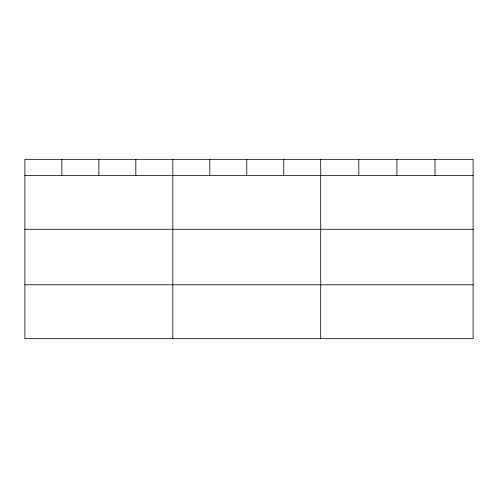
<?xml version="1.0" encoding="UTF-8"?>
<svg xmlns="http://www.w3.org/2000/svg" width="498" height="498" viewBox="0 0 498 498"><rect width="100%" height="100%" fill="white"/><g stroke="black" fill="none" stroke-linecap="round" stroke-linejoin="round"><path stroke-width="0.75" d="M473.1 229.273L473.1 159.323L24.9 159.323L24.9 338.677L473.1 338.677L473.1 229.273L24.9 229.273M24.9 175.383L473.1 175.383M24.9 284.794L473.1 284.794M435.003 159.323L435.003 175.383M396.906 159.323L396.906 175.383M358.809 159.323L358.809 175.383M320.712 159.323L320.712 338.677M283.736 159.323L283.736 175.383M246.759 159.323L246.759 175.383M209.783 159.323L209.783 175.383M172.806 159.323L172.806 338.677M135.829 159.323L135.829 175.383M98.853 159.323L98.853 175.383M61.877 159.323L61.877 175.383"/></g></svg>
